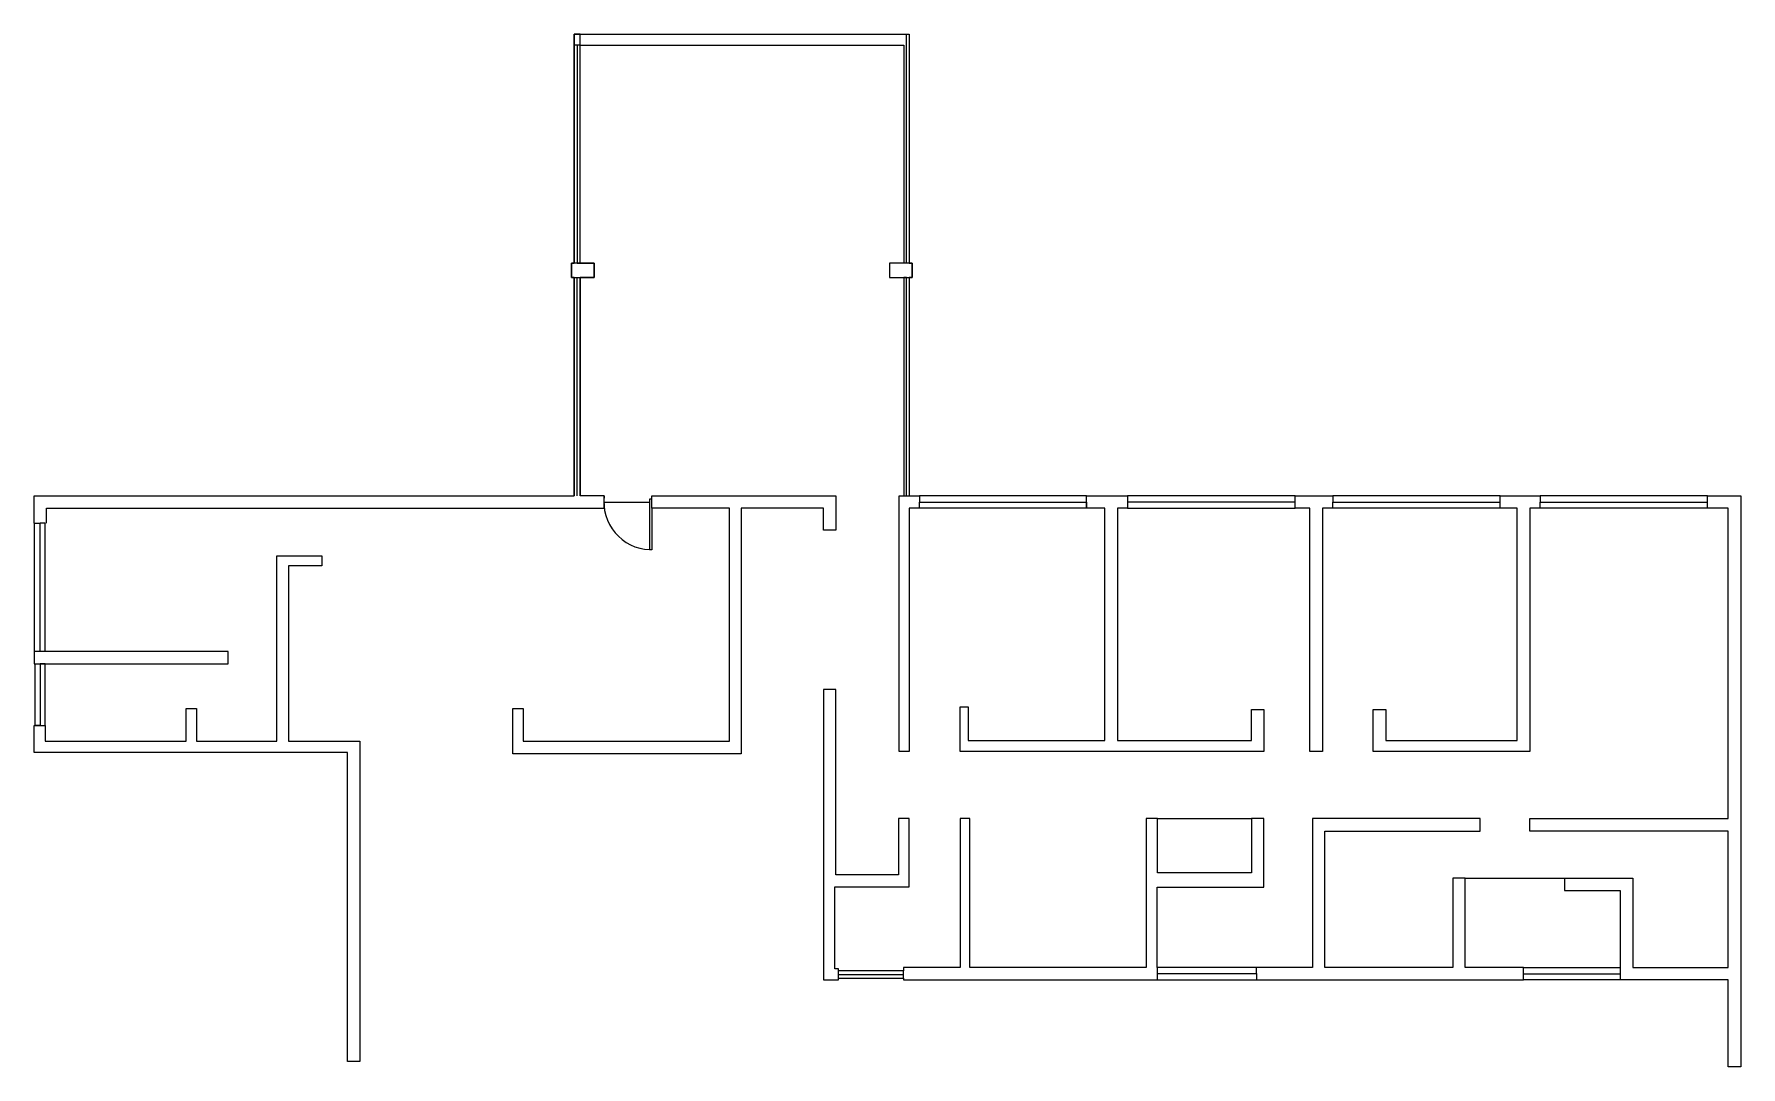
# Model space of a CAD drawing. Header units: inches. Extents: x 32.9 to 95.7, y 10 to 48.1.
import ezdxf

# ---------------------------------------------------------------- set-up
doc = ezdxf.new("R2010")
doc.units = ezdxf.units.IN
doc.header["$MEASUREMENT"] = 0
doc.layers.add('Dibujo', color=7, linetype='Continuous')

msp = doc.modelspace()

# ---------------------------------------------------------------- linework, layer by layer
at = {"layer": 'Dibujo'}
for p, q in [((52.78, 39.632), (52.78, 48.066)), ((52.78, 48.066), (65.112, 48.066)), ((53.003, 48.066), (52.78, 48.066)), ((52.78, 48.066), (52.78, 47.66)), ((53.003, 47.66), (53.003, 48.066)), ((65.016, 39.632), (65.016, 48.066)), ((65.016, 48.066), (65.112, 48.066)), ((65.112, 48.066), (65.112, 39.632)), ((65.112, 48.066), (65.112, 39.632)), ((52.896, 47.66), (52.78, 47.66)), ((52.78, 47.66), (52.78, 39.632)), ((52.896, 47.66), (52.896, 39.632)), ((53.003, 47.66), (52.896, 47.66)), ((53.003, 39.632), (53.003, 47.66)), ((53.003, 47.66), (64.919, 47.66)), ((64.919, 47.66), (64.919, 39.632)), ((52.683, 39.1), (52.683, 39.632)), ((52.683, 39.632), (52.78, 39.632)), ((52.78, 39.632), (52.683, 39.632)), ((52.683, 39.632), (52.683, 39.1)), ((52.896, 39.632), (52.78, 39.632)), ((53.003, 39.632), (52.896, 39.632)), ((52.896, 39.632), (53.525, 39.632)), ((53.525, 39.632), (53.003, 39.632)), ((53.525, 39.1), (53.525, 39.632)), ((53.525, 39.632), (53.525, 39.1)), ((64.919, 39.632), (64.387, 39.632)), ((64.387, 39.632), (64.387, 39.1)), ((65.228, 39.632), (64.919, 39.632)), ((65.112, 39.632), (65.228, 39.632)), ((65.228, 39.632), (65.228, 39.1)), ((65.228, 39.1), (65.228, 39.632)), ((52.78, 39.1), (52.683, 39.1)), ((52.683, 39.1), (53.003, 39.1)), ((52.78, 31.062), (52.78, 39.1)), ((52.78, 39.1), (52.78, 31.062)), ((52.896, 31.062), (52.896, 39.1)), ((53.003, 31.062), (53.003, 39.1)), ((53.003, 39.1), (53.525, 39.1)), ((53.003, 39.1), (53.003, 31.062)), ((53.525, 39.1), (53.003, 39.1)), ((64.387, 39.1), (65.228, 39.1)), ((65.016, 39.1), (64.919, 39.1)), ((64.919, 39.1), (64.919, 31.062)), ((65.016, 31.062), (65.016, 39.1)), ((65.228, 39.1), (65.112, 39.1)), ((65.112, 39.1), (65.112, 31.062)), ((32.904, 30.056), (32.904, 31.062)), ((32.904, 31.062), (52.78, 31.062)), ((53.892, 31.062), (53.003, 31.062)), ((53.878, 30.835), (55.556, 30.835)), ((53.892, 30.607), (53.892, 31.062)), ((55.643, 30.936), (55.556, 30.936)), ((55.556, 30.936), (55.556, 29.081)), ((55.643, 30.607), (55.643, 31.062)), ((55.643, 31.062), (62.423, 31.062)), ((62.423, 31.062), (62.423, 29.795)), ((64.745, 21.651), (64.745, 31.062)), ((64.745, 31.062), (65.499, 31.062)), ((71.651, 31.062), (65.499, 31.062)), ((65.499, 31.062), (65.499, 30.835)), ((65.499, 30.607), (65.499, 30.83)), ((65.499, 30.83), (71.651, 30.83)), ((71.651, 30.607), (71.651, 31.062)), ((71.651, 31.062), (73.16, 31.062)), ((71.651, 30.835), (71.651, 31.062)), ((71.651, 30.83), (71.651, 30.607)), ((79.321, 31.062), (73.16, 31.062)), ((73.16, 31.062), (73.16, 30.835)), ((79.321, 30.83), (73.16, 30.83)), ((73.16, 30.83), (73.16, 30.607)), ((79.321, 30.607), (79.321, 31.062)), ((79.321, 31.062), (80.714, 31.062)), ((86.875, 31.062), (80.714, 31.062)), ((80.714, 31.062), (80.714, 30.835)), ((80.714, 30.83), (86.875, 30.835)), ((80.714, 30.607), (80.714, 30.83)), ((86.875, 30.607), (86.875, 31.062)), ((86.875, 31.062), (88.345, 31.062)), ((94.506, 31.062), (88.345, 31.062)), ((88.345, 31.062), (88.345, 30.835)), ((88.345, 30.607), (88.345, 30.83)), ((88.345, 30.83), (94.506, 30.83)), ((94.506, 30.607), (94.506, 31.062)), ((94.506, 31.062), (95.735, 31.062)), ((95.735, 31.062), (95.735, 10.034)), ((33.358, 30.056), (33.358, 30.607)), ((33.358, 30.607), (53.892, 30.607)), ((58.506, 30.607), (55.643, 30.607)), ((55.643, 30.607), (55.643, 29.079)), ((58.506, 22.028), (58.506, 30.607)), ((61.969, 30.607), (58.932, 30.607)), ((58.932, 30.607), (58.932, 21.564)), ((61.969, 29.795), (61.969, 30.607)), ((65.499, 30.607), (65.112, 30.607)), ((65.112, 30.607), (65.112, 21.651)), ((71.651, 30.607), (65.499, 30.607)), ((72.318, 30.607), (71.651, 30.607)), ((72.318, 22.057), (72.318, 30.607)), ((72.318, 22.057), (72.318, 30.607)), ((73.16, 30.607), (72.782, 30.607)), ((72.782, 30.607), (72.782, 22.057)), ((73.16, 30.607), (72.782, 30.607)), ((72.782, 30.607), (72.782, 22.057)), ((73.16, 30.607), (79.321, 30.607)), ((79.872, 30.607), (79.321, 30.607)), ((79.872, 21.651), (79.872, 30.607)), ((80.714, 30.607), (80.336, 30.607)), ((80.336, 30.607), (80.336, 21.651)), ((86.875, 30.607), (80.714, 30.607)), ((87.504, 30.607), (86.875, 30.607)), ((87.504, 22.057), (87.504, 30.607)), ((88.345, 30.607), (87.968, 30.607)), ((87.968, 30.607), (87.968, 21.651)), ((94.506, 30.607), (88.345, 30.607)), ((95.27, 30.607), (94.506, 30.607)), ((95.27, 19.175), (95.27, 30.607)), ((32.904, 30.056), (33.126, 30.056)), ((32.904, 30.056), (32.904, 25.336)), ((33.126, 25.336), (33.126, 30.056)), ((33.131, 30.056), (33.126, 30.056)), ((33.31, 30.056), (33.131, 30.056)), ((33.31, 25.336), (33.31, 30.056)), ((62.423, 29.795), (61.969, 29.795)), ((55.556, 29.081), (55.643, 29.081)), ((41.841, 22.028), (41.841, 28.857)), ((41.841, 28.857), (43.495, 28.857)), ((43.495, 28.489), (42.266, 28.489)), ((42.266, 28.489), (42.266, 22.028)), ((43.495, 28.857), (43.495, 28.489)), ((32.942, 25.336), (32.904, 25.336)), ((32.904, 25.336), (32.904, 24.881)), ((40.051, 25.336), (32.942, 25.336)), ((33.126, 25.336), (32.942, 25.336)), ((40.051, 24.881), (40.051, 25.336)), ((32.904, 24.881), (33.126, 24.881)), ((32.942, 22.608), (32.942, 24.881)), ((32.942, 24.881), (40.051, 24.881)), ((33.31, 24.881), (33.126, 24.881)), ((33.126, 24.881), (33.126, 22.608)), ((33.31, 22.608), (33.31, 24.881)), ((62.414, 23.933), (61.959, 23.933)), ((61.959, 23.933), (61.959, 13.236)), ((62.414, 17.105), (62.414, 23.933)), ((66.989, 21.651), (66.989, 23.295)), ((66.989, 23.295), (67.289, 23.295)), ((66.989, 21.651), (66.989, 23.295)), ((66.989, 23.295), (67.289, 23.295)), ((67.289, 23.295), (67.289, 22.057)), ((67.289, 23.295), (67.289, 22.057)), ((38.504, 22.028), (38.504, 23.237)), ((38.504, 23.237), (38.692, 23.237)), ((38.692, 23.237), (38.881, 23.237)), ((38.881, 23.237), (38.881, 22.028)), ((50.526, 23.237), (50.904, 23.237)), ((50.526, 21.564), (50.526, 23.237)), ((50.904, 23.237), (50.904, 22.028)), ((77.715, 22.057), (77.715, 23.198)), ((77.715, 23.198), (78.17, 23.198)), ((77.715, 22.057), (77.715, 23.198)), ((77.715, 23.198), (78.17, 23.198)), ((78.17, 23.198), (78.17, 21.651)), ((78.17, 23.198), (78.17, 21.651)), ((82.203, 21.651), (82.203, 23.198)), ((82.203, 23.198), (82.667, 23.198)), ((82.667, 23.198), (82.667, 22.057)), ((32.904, 21.612), (32.904, 22.608)), ((32.904, 22.608), (33.31, 22.608)), ((33.126, 22.608), (32.942, 22.608)), ((33.31, 22.608), (33.31, 22.028)), ((33.31, 22.028), (38.504, 22.028)), ((38.881, 22.028), (41.841, 22.028)), ((42.266, 22.028), (44.897, 22.028)), ((42.266, 22.028), (44.897, 22.028)), ((44.897, 22.028), (44.897, 10.228)), ((50.904, 22.028), (58.506, 22.028)), ((67.289, 22.057), (72.318, 22.057)), ((67.289, 22.057), (72.318, 22.057)), ((72.782, 22.057), (77.715, 22.057)), ((72.782, 22.057), (77.715, 22.057)), ((82.667, 22.057), (87.504, 22.057)), ((44.443, 21.612), (32.904, 21.612)), ((44.443, 10.228), (44.443, 21.612)), ((58.932, 21.564), (50.526, 21.564)), ((65.112, 21.651), (64.745, 21.651)), ((78.17, 21.651), (66.989, 21.651)), ((78.17, 21.651), (66.989, 21.651)), ((80.336, 21.651), (79.872, 21.651)), ((87.968, 21.651), (82.203, 21.651)), ((65.112, 19.175), (64.725, 19.175)), ((64.725, 19.175), (64.725, 17.105)), ((65.112, 16.67), (65.112, 19.175)), ((67.356, 19.175), (66.989, 19.175)), ((66.989, 19.175), (66.989, 13.691)), ((67.356, 13.691), (67.356, 19.175)), ((74.253, 19.175), (73.846, 19.175)), ((73.846, 19.175), (73.846, 13.691)), ((74.253, 17.182), (74.253, 19.175)), ((74.253, 19.175), (77.715, 19.175)), ((78.17, 19.175), (77.715, 19.175)), ((77.715, 19.175), (77.715, 17.182)), ((78.17, 16.65), (78.17, 19.175)), ((86.14, 19.175), (79.969, 19.175)), ((79.969, 19.175), (79.969, 13.691)), ((86.14, 18.72), (86.14, 19.175)), ((87.968, 18.72), (87.968, 19.175)), ((87.968, 19.175), (95.27, 19.175)), ((80.423, 13.691), (80.423, 18.72)), ((80.423, 18.72), (86.14, 18.72)), ((95.27, 18.72), (87.968, 18.72)), ((95.27, 13.691), (95.27, 18.72)), ((64.725, 17.105), (62.414, 17.105)), ((77.715, 17.182), (74.253, 17.182)), ((85.588, 16.989), (85.134, 16.989)), ((85.134, 16.989), (85.134, 13.691)), ((85.588, 13.691), (85.588, 16.989)), ((85.588, 16.989), (89.245, 16.989)), ((89.245, 16.989), (89.245, 16.525)), ((89.245, 16.989), (91.759, 16.989)), ((91.759, 16.989), (91.759, 13.691)), ((62.375, 13.642), (62.375, 16.67)), ((62.375, 16.67), (65.112, 16.67)), ((74.243, 13.691), (74.243, 16.65)), ((74.243, 16.65), (78.17, 16.65)), ((89.245, 16.525), (91.295, 16.525)), ((91.295, 16.525), (91.295, 13.236)), ((61.959, 13.236), (62.51, 13.236)), ((61.959, 13.236), (62.235, 13.236)), ((62.235, 13.236), (62.51, 13.236)), ((62.51, 13.642), (62.375, 13.642)), ((62.51, 13.236), (62.51, 13.642)), ((64.909, 13.574), (62.51, 13.574)), ((62.51, 13.439), (64.909, 13.439)), ((62.51, 13.304), (64.909, 13.304)), ((66.989, 13.691), (64.909, 13.691)), ((64.909, 13.691), (64.909, 13.574)), ((64.909, 13.304), (64.909, 13.574)), ((64.909, 13.304), (64.909, 13.236)), ((64.909, 13.236), (87.736, 13.236)), ((73.846, 13.691), (67.356, 13.691)), ((79.969, 13.691), (74.243, 13.691)), ((74.243, 13.691), (74.243, 13.236)), ((74.243, 13.468), (77.909, 13.468)), ((77.909, 13.468), (77.909, 13.691)), ((77.909, 13.468), (77.909, 13.236)), ((85.134, 13.691), (80.423, 13.691)), ((87.736, 13.691), (85.588, 13.691)), ((87.736, 13.236), (87.736, 13.691)), ((87.736, 13.691), (91.295, 13.691)), ((87.736, 13.463), (91.295, 13.463)), ((91.295, 13.236), (87.736, 13.236)), ((95.27, 13.236), (91.295, 13.236)), ((91.759, 13.691), (95.27, 13.691)), ((95.27, 10.034), (95.27, 13.236)), ((44.897, 10.228), (44.443, 10.228)), ((95.735, 10.034), (95.27, 10.034))]:
    msp.add_line(p, q, dxfattribs=at)
msp.add_arc((55.633, 30.835), 1.755, 172.55768, 267.49864, dxfattribs=at)

doc.saveas('drawing.dxf')
